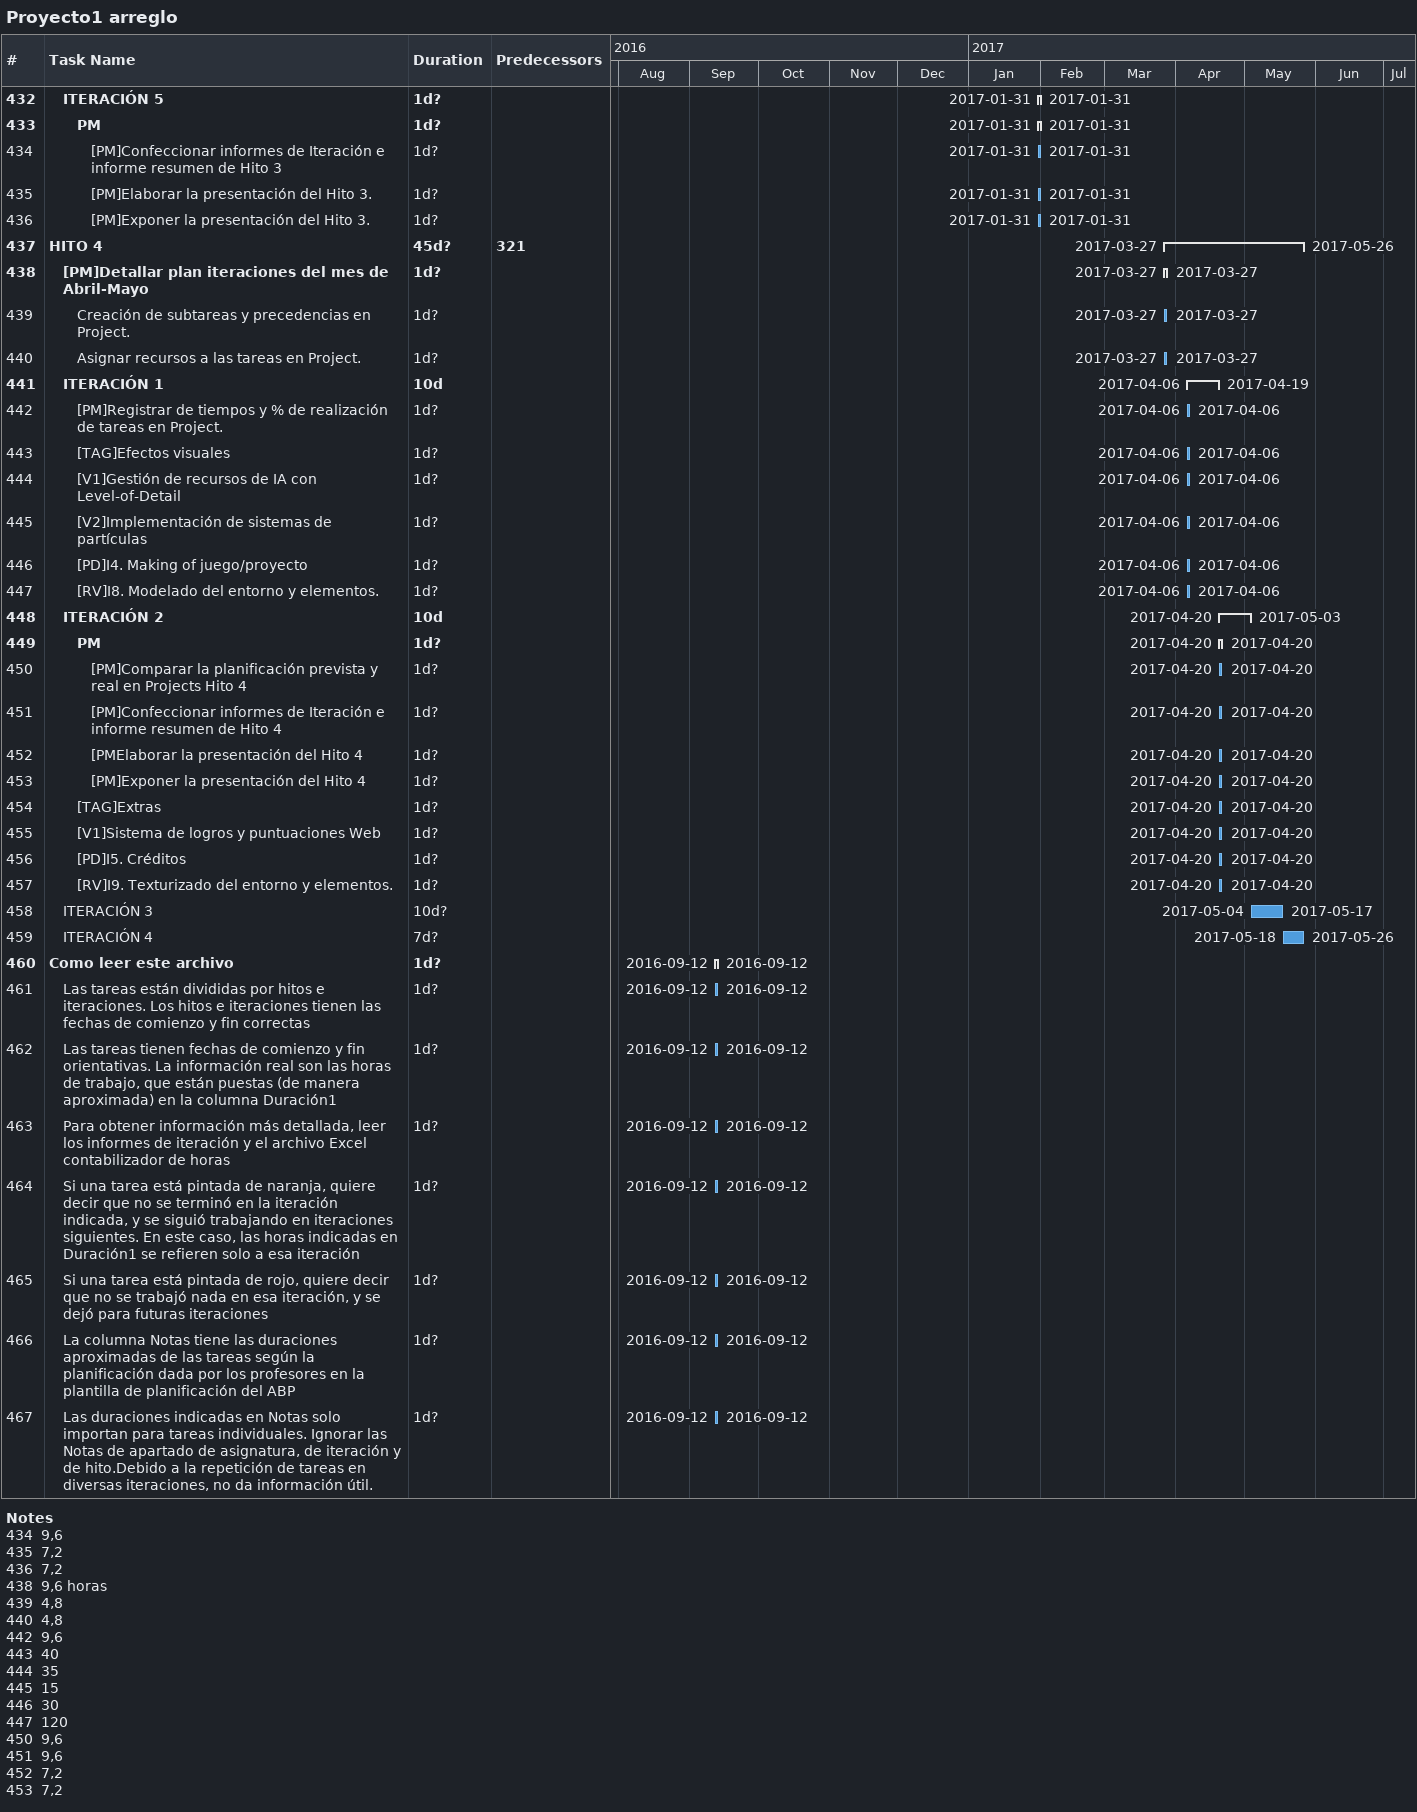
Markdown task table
Proyecto1 arreglo

| ID | Level | Task | Duration | Start | Finish | Predecessors |
|---|---|---|---|---|---|---|
| 432 | 2 | **ITERACIÓN 5** | 1d? | 2017-01-31 | 2017-01-31 |  |
| 433 | 3 | **PM** | 1d? | 2017-01-31 | 2017-01-31 |  |
| 434 | 4 | [PM]Confeccionar informes de Iteración e informe resumen de Hito 3 | 1d? | 2017-01-31 | 2017-01-31 |  |
| 435 | 4 | [PM]Elaborar la presentación del Hito 3. | 1d? | 2017-01-31 | 2017-01-31 |  |
| 436 | 4 | [PM]Exponer la presentación del Hito 3. | 1d? | 2017-01-31 | 2017-01-31 |  |
| 437 | 1 | **HITO 4** | 45d? | 2017-03-27 | 2017-05-26 | 321 |
| 438 | 2 | **[PM]Detallar plan iteraciones del mes de Abril-Mayo** | 1d? | 2017-03-27 | 2017-03-27 |  |
| 439 | 3 | Creación de subtareas y precedencias en Project. | 1d? | 2017-03-27 | 2017-03-27 |  |
| 440 | 3 | Asignar recursos a las tareas en Project. | 1d? | 2017-03-27 | 2017-03-27 |  |
| 441 | 2 | **ITERACIÓN 1** | 10d | 2017-04-06 | 2017-04-19 |  |
| 442 | 3 | [PM]Registrar de tiempos y % de realización de tareas en Project. | 1d? | 2017-04-06 | 2017-04-06 |  |
| 443 | 3 | [TAG]Efectos visuales | 1d? | 2017-04-06 | 2017-04-06 |  |
| 444 | 3 | [V1]Gestión de recursos de IA con Level-of-Detail | 1d? | 2017-04-06 | 2017-04-06 |  |
| 445 | 3 | [V2]Implementación de sistemas de partículas | 1d? | 2017-04-06 | 2017-04-06 |  |
| 446 | 3 | [PD]I4. Making of juego/proyecto | 1d? | 2017-04-06 | 2017-04-06 |  |
| 447 | 3 | [RV]I8. Modelado del entorno y elementos. | 1d? | 2017-04-06 | 2017-04-06 |  |
| 448 | 2 | **ITERACIÓN 2** | 10d | 2017-04-20 | 2017-05-03 |  |
| 449 | 3 | **PM** | 1d? | 2017-04-20 | 2017-04-20 |  |
| 450 | 4 | [PM]Comparar la planificación prevista y real en Projects Hito 4 | 1d? | 2017-04-20 | 2017-04-20 |  |
| 451 | 4 | [PM]Confeccionar informes de Iteración e informe resumen de Hito 4 | 1d? | 2017-04-20 | 2017-04-20 |  |
| 452 | 4 | [PMElaborar la presentación del Hito 4 | 1d? | 2017-04-20 | 2017-04-20 |  |
| 453 | 4 | [PM]Exponer la presentación del Hito 4 | 1d? | 2017-04-20 | 2017-04-20 |  |
| 454 | 3 | [TAG]Extras | 1d? | 2017-04-20 | 2017-04-20 |  |
| 455 | 3 | [V1]Sistema de logros y puntuaciones Web | 1d? | 2017-04-20 | 2017-04-20 |  |
| 456 | 3 | [PD]I5. Créditos | 1d? | 2017-04-20 | 2017-04-20 |  |
| 457 | 3 | [RV]I9. Texturizado del entorno y elementos. | 1d? | 2017-04-20 | 2017-04-20 |  |
| 458 | 2 | ITERACIÓN 3 | 10d? | 2017-05-04 | 2017-05-17 |  |
| 459 | 2 | ITERACIÓN 4 | 7d? | 2017-05-18 | 2017-05-26 |  |
| 460 | 1 | **Como leer este archivo** | 1d? | 2016-09-12 | 2016-09-12 |  |
| 461 | 2 | Las tareas están divididas por hitos e iteraciones. Los hitos e iteraciones tienen las fechas de comienzo y fin correctas | 1d? | 2016-09-12 | 2016-09-12 |  |
| 462 | 2 | Las tareas tienen fechas de comienzo y fin orientativas. La información real son las horas de trabajo, que están puestas (de manera aproximada) en la columna Duración1 | 1d? | 2016-09-12 | 2016-09-12 |  |
| 463 | 2 | Para obtener información más detallada, leer los informes de iteración y el archivo Excel contabilizador de horas | 1d? | 2016-09-12 | 2016-09-12 |  |
| 464 | 2 | Si una tarea está pintada de naranja, quiere decir que no se terminó en la iteración indicada, y se siguió trabajando en iteraciones siguientes. En este caso, las horas indicadas en Duración1 se refieren solo a esa iteración | 1d? | 2016-09-12 | 2016-09-12 |  |
| 465 | 2 | Si una tarea está pintada de rojo, quiere decir que no se trabajó nada en esa iteración, y se dejó para futuras iteraciones | 1d? | 2016-09-12 | 2016-09-12 |  |
| 466 | 2 | La columna Notas tiene las duraciones aproximadas de las tareas según la planificación dada por los profesores en la plantilla de planificación del ABP | 1d? | 2016-09-12 | 2016-09-12 |  |
| 467 | 2 | Las duraciones indicadas en Notas solo importan para tareas individuales. Ignorar las Notas de apartado de asignatura, de iteración y de hito.Debido a la repetición de tareas en diversas iteraciones, no da información útil. | 1d? | 2016-09-12 | 2016-09-12 |  |

Notes
- 434: 9,6
- 435: 7,2
- 436: 7,2
- 438: 9,6 horas
- 439: 4,8
- 440: 4,8
- 442: 9,6
- 443: 40
- 444: 35
- 445: 15
- 446: 30
- 447: 120
- 450: 9,6
- 451: 9,6
- 452: 7,2
- 453: 7,2
